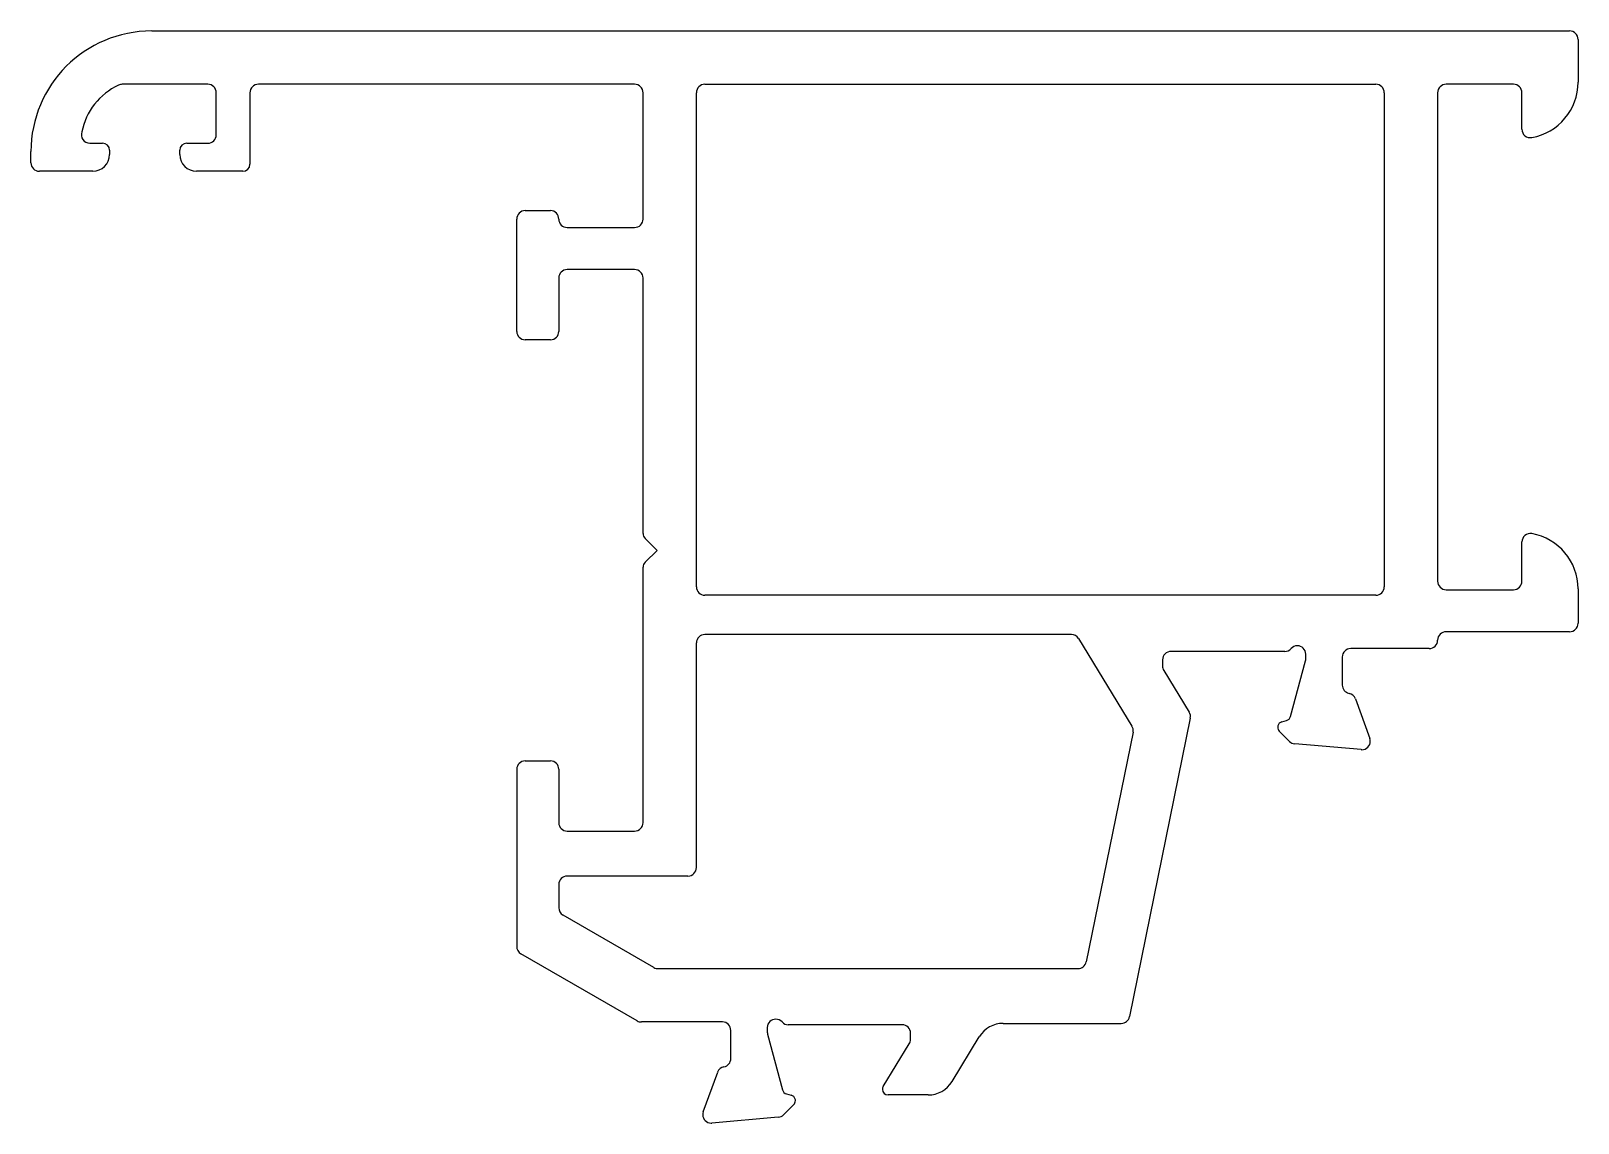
# Model space of a CAD drawing. Extents: x 520.1 to 575.2, y 511.2 to 550.1.
import ezdxf

# ---------------------------------------------------------------- set-up
doc = ezdxf.new("R2010")
doc.units = 0
doc.layers.get('0').update_dxf_attribs({"linetype": 'CONTINUOUS'})

msp = doc.modelspace()

# ---------------------------------------------------------------- linework, layer by layer
for p, q in [((524.369, 550.05), (556.019, 550.05)), ((556.019, 550.05), (574.869, 550.05)), ((575.169, 549.75), (575.169, 548.222)), ((526.369, 548.15), (523.322, 548.15)), ((526.669, 546.35), (526.669, 547.85)), ((527.869, 547.85), (527.869, 545.3)), ((541.569, 548.15), (528.169, 548.15)), ((541.869, 543.35), (541.869, 547.85)), ((570.169, 547.85), (570.169, 530.448)), ((572.869, 548.15), (570.469, 548.15)), ((573.169, 546.549), (573.169, 547.85)), ((522.163, 546.05), (522.619, 546.05)), ((525.619, 546.05), (526.369, 546.05)), ((520.069, 545.35), (520.069, 545.75)), ((522.869, 545.8), (522.869, 545.65)), ((525.369, 545.65), (525.369, 545.8)), ((522.269, 545.05), (520.369, 545.05)), ((527.619, 545.05), (525.969, 545.05)), ((537.369, 542.75), (537.369, 543.35)), ((537.669, 543.65), (538.569, 543.65)), ((537.369, 539.35), (537.369, 542.75)), ((539.169, 543.05), (541.569, 543.05)), ((538.869, 541.25), (538.869, 539.35)), ((541.569, 541.55), (539.169, 541.55)), ((541.869, 532.154), (541.869, 541.25)), ((538.569, 539.05), (537.669, 539.05)), ((542.369, 531.55), (541.942, 531.977)), ((573.169, 530.448), (573.169, 531.85)), ((541.942, 531.123), (542.369, 531.55)), ((541.869, 521.85), (541.869, 530.947)), ((570.469, 530.148), (572.869, 530.148)), ((575.169, 530.177), (575.169, 528.95)), ((557.124, 528.55), (544.069, 528.55)), ((574.869, 528.65), (570.469, 528.65)), ((543.769, 520.25), (543.769, 528.25)), ((557.38, 528.406), (559.281, 525.291)), ((564.724, 527.95), (560.671, 527.95)), ((569.869, 528.05), (567.071, 528.05)), ((560.371, 527.65), (560.371, 527.429)), ((564.93, 525.63), (565.461, 527.612)), ((565.471, 527.689), (565.471, 527.85)), ((566.771, 527.75), (566.771, 526.75)), ((560.415, 527.273), (561.321, 525.788)), ((567.24, 526.263), (567.754, 524.851)), ((561.359, 525.571), (559.195, 514.94)), ((564.894, 524.745), (564.53, 525.108)), ((564.619, 525.443), (564.788, 525.488)), ((559.319, 525.075), (557.653, 516.89)), ((567.445, 524.451), (565.079, 524.658)), ((537.669, 524.05), (538.569, 524.05)), ((537.369, 523.75), (537.369, 517.442)), ((538.869, 523.75), (538.869, 521.85)), ((539.169, 521.55), (541.569, 521.55)), ((538.869, 519.65), (538.869, 518.82)), ((543.469, 519.95), (539.169, 519.95)), ((542.258, 516.69), (539.019, 518.561)), ((541.663, 514.79), (537.519, 517.183)), ((542.408, 516.65), (557.359, 516.65)), ((544.695, 514.75), (541.813, 514.75)), ((551.095, 514.65), (547.042, 514.65)), ((554.699, 514.7), (558.901, 514.7)), ((544.995, 513.45), (544.995, 514.45)), ((546.295, 514.55), (546.295, 514.39)), ((546.305, 514.312), (546.836, 512.33)), ((551.395, 514.129), (551.395, 514.35)), ((552.874, 512.629), (553.845, 514.221)), ((550.424, 512.454), (551.351, 513.973)), ((544.012, 511.551), (544.527, 512.964)), ((546.978, 512.189), (547.147, 512.143)), ((552.02, 512.15), (550.595, 512.15)), ((546.687, 511.358), (544.321, 511.151)), ((547.236, 511.809), (546.873, 511.445))]:
    msp.add_line(p, q)
at = {"color": 0}
for p, q in [((543.769, 530.25), (543.769, 547.85)), ((544.069, 548.15), (567.969, 548.15)), ((568.269, 547.85), (568.269, 530.25)), ((567.969, 529.95), (544.069, 529.95))]:
    msp.add_line(p, q, dxfattribs=at)
for centre, radius, start, end in [((524.369, 545.75), 4.3, 90, 180), ((574.869, 549.75), 0.3, 0, 90), ((524.185, 545.991), 2.35, 115.1137, 168.669), ((523.322, 547.85), 0.3, 90, 116.5084), ((526.369, 547.85), 0.3, 360, 90), ((528.169, 547.85), 0.3, 90, 180), ((541.569, 547.85), 0.3, 360, 90), ((570.469, 547.85), 0.3, 90, 180), ((572.869, 547.85), 0.3, 360, 90), ((573.169, 548.222), 2, 280.1642, 0), ((522.163, 546.35), 0.3, 160.0681, 270), ((522.619, 545.8), 0.25, 0, 90), ((525.619, 545.8), 0.25, 90, 180), ((526.369, 546.35), 0.3, 270, 360), ((573.469, 546.549), 0.3, 180, 280.1642), ((522.269, 545.65), 0.6, 270, 0), ((525.969, 545.65), 0.6, 180, 270), ((520.369, 545.35), 0.3, 180, 270), ((527.619, 545.3), 0.25, 270, 360), ((537.669, 543.35), 0.3, 90, 180), ((538.569, 543.35), 0.3, 0, 90), ((539.169, 543.35), 0.3, 180, 270), ((541.569, 543.35), 0.3, 270, 360), ((539.169, 541.25), 0.3, 90, 180), ((541.569, 541.25), 0.3, 360, 90), ((537.669, 539.35), 0.3, 180, 270), ((538.569, 539.35), 0.3, 270, 0), ((542.119, 532.154), 0.25, 180, 225), ((573.469, 531.85), 0.3, 79.8358, 180), ((573.169, 530.177), 2, 0, 79.8358), ((542.119, 530.947), 0.25, 135, 180), ((570.469, 530.448), 0.3, 180, 270), ((572.869, 530.448), 0.3, 270, 0), ((544.069, 528.25), 0.3, 90, 180), ((557.124, 528.25), 0.3, 31.3955, 90), ((570.469, 528.35), 0.3, 90, 180), ((574.869, 528.95), 0.3, 270, 0), ((560.671, 527.65), 0.299, 89.9014, 180.0986), ((564.724, 528.25), 0.3, 270, 318.1897), ((565.171, 527.85), 0.3, 90, 138.1897), ((565.171, 527.85), 0.3, 360, 90), ((567.071, 527.75), 0.3, 90, 180), ((569.869, 528.35), 0.3, 270, 0), ((560.671, 527.429), 0.3, 180, 211.3955), ((565.171, 527.689), 0.3, 345, 360), ((567.071, 526.75), 0.3, 180, 259.0957), ((566.958, 526.161), 0.3, 20, 79.0957), ((561.065, 525.631), 0.3, 348.4947, 31.3955), ((559.025, 525.135), 0.3, 348.4947, 31.3955), ((564.671, 525.25), 0.2, 165, 180), ((564.671, 525.25), 0.2, 180, 225), ((564.671, 525.25), 0.2, 105, 165), ((564.737, 525.681), 0.2, 285, 345), ((565.106, 524.957), 0.3, 225, 265), ((567.471, 524.75), 0.3, 270, 360), ((567.49, 524.753), 0.281, 359.336, 20.2803), ((537.669, 523.75), 0.3, 90, 180), ((538.569, 523.75), 0.3, 0, 90), ((567.471, 524.75), 0.3, 265, 270), ((539.169, 521.85), 0.3, 180, 270), ((541.569, 521.85), 0.3, 270, 0), ((543.469, 520.25), 0.3, 270, 0), ((539.169, 519.65), 0.3, 90, 180), ((539.169, 518.82), 0.3, 180, 240), ((537.669, 517.442), 0.3, 180, 240), ((557.359, 516.95), 0.3, 270, 348.4947), ((542.408, 516.95), 0.3, 240, 270), ((541.813, 515.05), 0.3, 240, 270), ((544.695, 514.45), 0.3, 0, 90), ((546.595, 514.55), 0.3, 90, 180), ((546.595, 514.55), 0.3, 41.8103, 90), ((547.042, 514.95), 0.3, 221.8103, 270), ((551.095, 514.35), 0.3, 360, 90), ((554.699, 513.7), 1, 90, 148.6045), ((558.901, 515), 0.3, 270, 348.4947), ((546.595, 514.39), 0.3, 180, 195), ((551.095, 514.129), 0.3, 328.6045, 360), ((544.808, 512.861), 0.3, 100.9043, 160), ((544.695, 513.45), 0.3, 280.9043, 0), ((550.595, 512.35), 0.2, 148.6045, 180), ((552.02, 513.15), 1, 270, 328.6045), ((547.029, 512.382), 0.2, 195, 255), ((547.095, 511.95), 0.2, 15, 75), ((547.095, 511.95), 0.2, 315, 0), ((547.095, 511.95), 0.2, 360, 15), ((550.595, 512.35), 0.2, 180, 270), ((544.276, 511.453), 0.281, 159.7197, 180.664), ((544.295, 511.45), 0.3, 180, 270), ((546.66, 511.657), 0.3, 275, 315), ((544.295, 511.45), 0.3, 270, 275)]:
    msp.add_arc(centre, radius, start, end)
for centre, start, end in [((544.069, 547.85), 90, 180), ((567.969, 547.85), 0, 90), ((544.069, 530.25), 180, 270), ((567.969, 530.25), 270, 0)]:
    msp.add_arc(centre, 0.3, start, end, dxfattribs=at)

doc.saveas('drawing.dxf')
